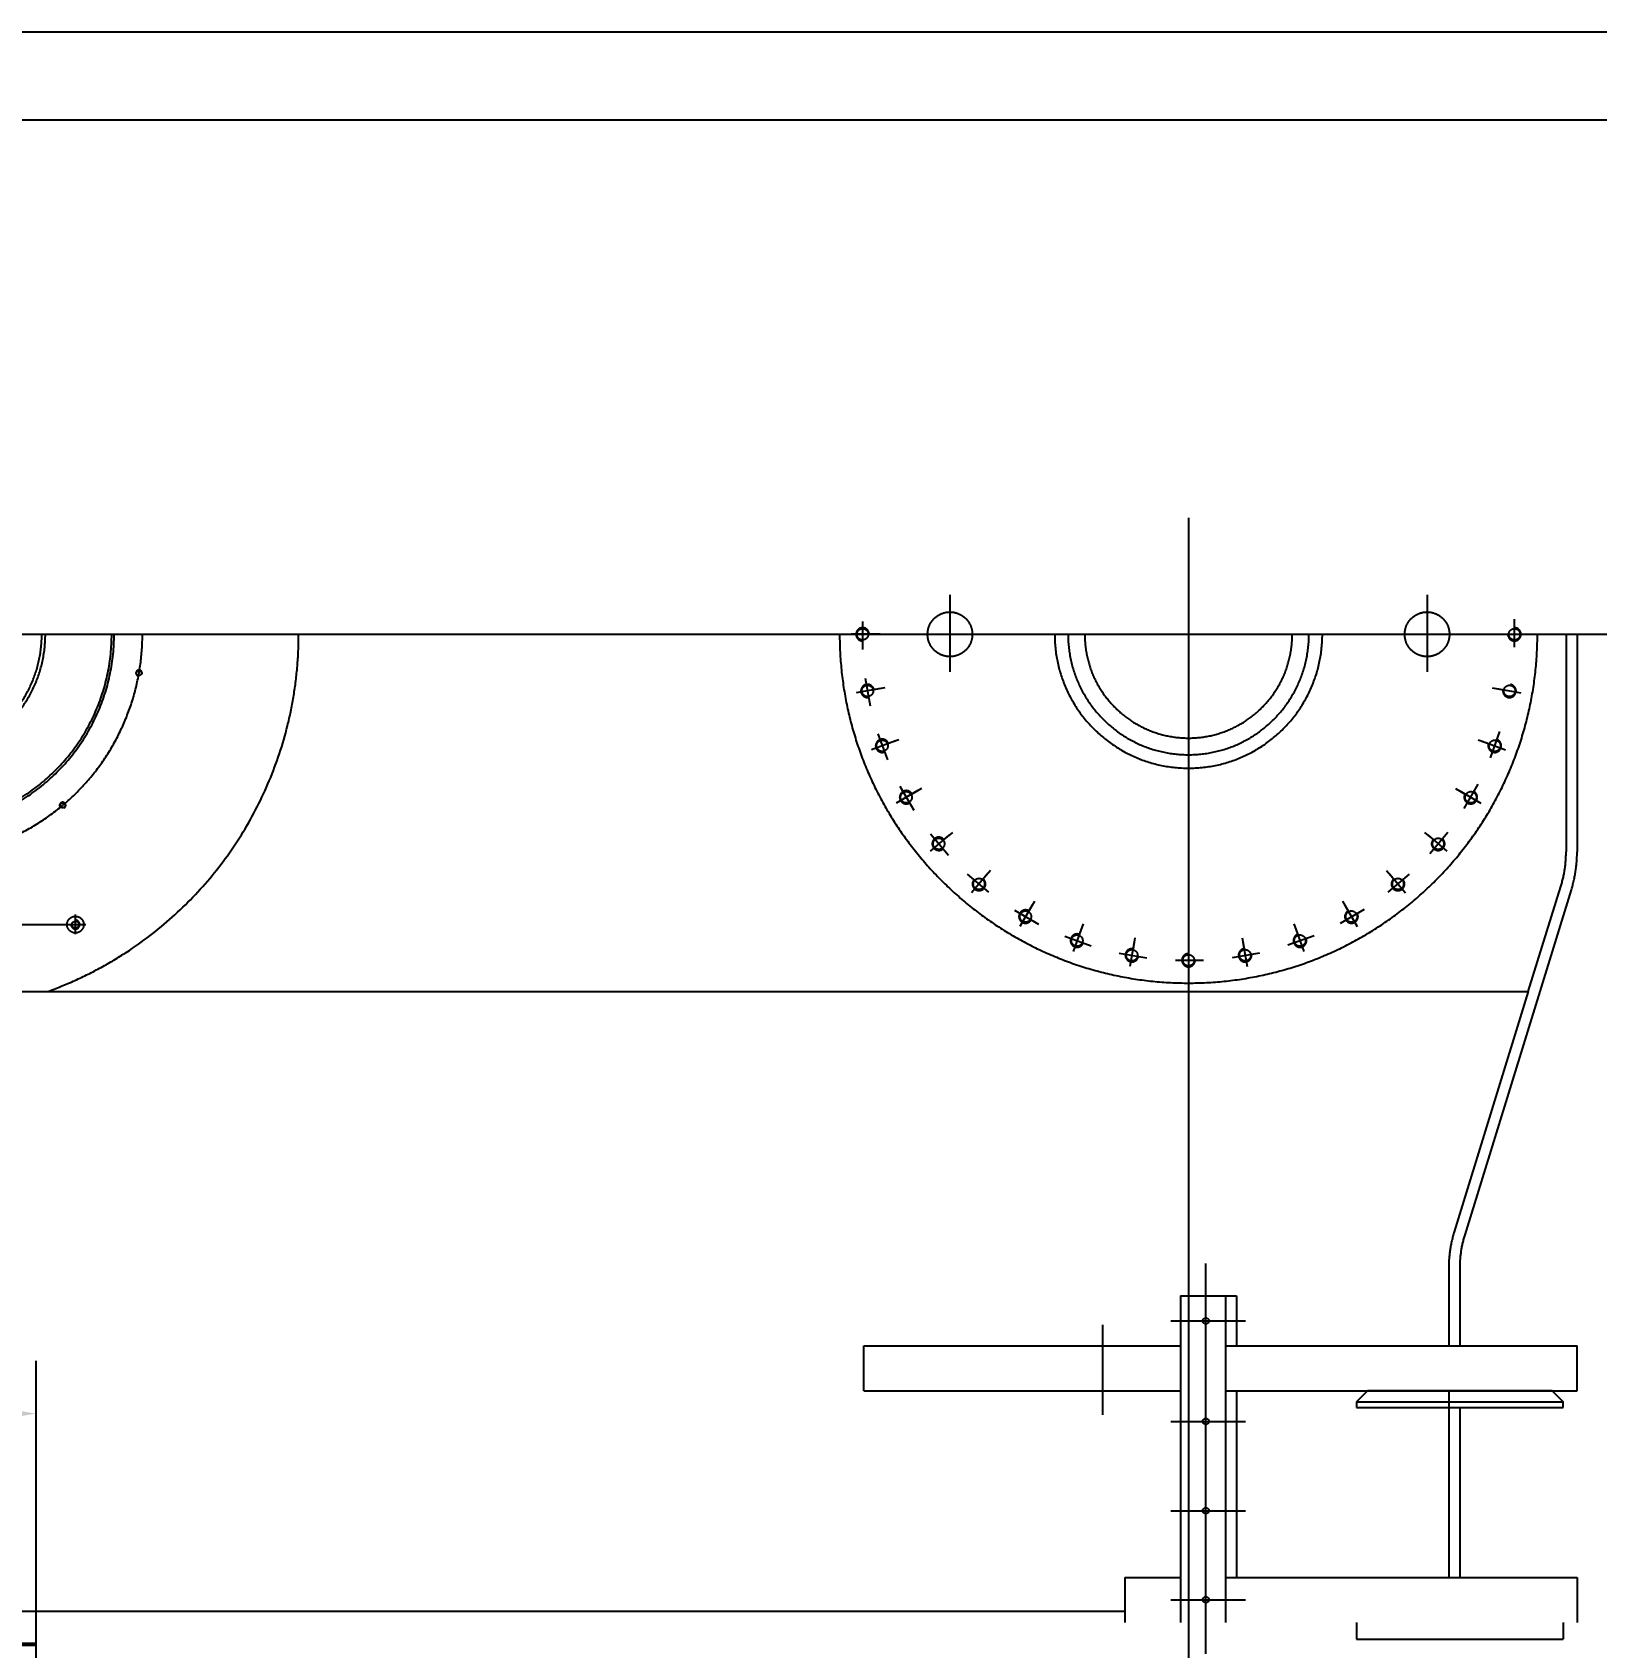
# Model space of a CAD drawing. Header units: millimetres. Extents: x 0 to 16800, y -462 to 11880.
# Drawn here: x 8196 to 11755, y 8205 to 11880 of the extents above; entities that cross this region are included whole.
import ezdxf

# ---------------------------------------------------------------- set-up
doc = ezdxf.new("R2010")
doc.units = ezdxf.units.MM
doc.header["$LTSCALE"] = 400
for name, pattern in [('F', [0.75, 0.5, -0.25]), ('G', [2, 1.25, -0.25, 0.25, -0.25]), ('K', [2.5, 1.25, -0.25, 0.25, -0.25, 0.25, -0.25])]:
    doc.linetypes.add(name, pattern=pattern)
for name, color, linetype in [('01', 7, 'Continuous'), ('02', 1, 'Continuous'), ('04', 2, 'F'), ('05', 142, 'G'), ('07', 6, 'K'), ('08', 1, 'Continuous')]:
    doc.layers.add(name, color=color, linetype=linetype)
doc.styles.get("Standard").update_dxf_attribs({"font": 'isocp', "width": 0.707, "bigfont": 'intecad.shx'})
doc.dimstyles.new('INTE', dxfattribs={"dimscale": 40, "dimtxt": 3.5, "dimasz": 3, "dimexe": 3, "dimexo": 0, "dimgap": 1, "dimtad": 1, "dimdec": 0, "dimdsep": 46, "dimtxsty": 'Standard', "dimcen": 0, "dimclrd": 1, "dimclre": 1, "dimclrt": 3, "dimaunit": 1, "dimadec": 0, "dimazin": 0, "dimtfac": 1, "dimtmove": 0, "dimatfit": 0, "dimfxl": 0, "dimarcsym": 0})

# ---------------------------------------------------------------- blocks, each defined once
blk = doc.blocks.new('ERW')
at = {"layer": '07', "color": 6, "linetype": 'K', "ltscale": 30}
for p, q in [((45076.2, 7005.2), (45076.2, 4392.4)), ((44533.4, 6829.7), (44533.4, 6655)), ((45619, 6829.7), (45619, 6655)), ((37169.7, 6740), (46124.7, 6740)), ((45935.2, 6740), (45935.2, 6245)), ((45960.2, 6740), (45960.2, 6245)), ((45947.1, 6158.8), (45704.5, 5374)), ((45849.2, 5927), (45923.2, 6166)), ((42543.7, 6057.7), (42543.7, 6102.7)), ((41927.6, 6079.6), (42567.6, 6079.6)), ((38302.2, 5927), (45849.2, 5927)), ((38302.2, 5927), (45849.2, 5927)), ((45849.2, 5927), (45680.6, 5380.5)), ((45115.6, 4420.8), (45115.6, 5308.7)), ((45668.2, 5298), (45668.2, 5122)), ((45693.2, 5299), (45693.2, 5121)), ((45058.2, 5235), (45058.2, 4492)), ((45058.2, 5235), (45160.2, 5235)), ((45160.2, 5235), (45160.2, 4492)), ((45160.2, 5235), (45185.2, 5235)), ((45185.2, 5235), (45185.2, 5121)), ((44880.6, 5168.7), (44880.6, 4963.9)), ((45036.2, 5177.9), (45206.1, 5177.9)), ((44337.2, 5121), (45058.2, 5121)), ((44337.2, 5019), (44337.2, 5121)), ((45160.2, 5121), (45960.2, 5121)), ((45960.2, 5019), (45960.2, 5121)), ((44337.2, 5019), (45058.2, 5019)), ((45160.2, 5019), (45960.2, 5019)), ((45185.2, 5019), (45185.2, 4594)), ((45483.2, 5019), (45458.2, 4994)), ((45903.2, 5019), (45483.2, 5019)), ((45668.2, 5017), (45668.2, 4594)), ((45903.2, 5019), (45928.2, 4994)), ((45458.2, 4994), (45928.2, 4994)), ((45458.2, 4994), (45458.2, 4981)), ((45458.2, 4981), (45928.2, 4981)), ((45693.2, 4981), (45693.2, 4594)), ((45928.2, 4981), (45928.2, 4994)), ((45036.2, 4949.3), (45206.1, 4949.3)), ((45036.2, 4746.1), (45206.1, 4746.1)), ((44931.2, 4594), (44931.2, 4492)), ((44931.2, 4594), (45058.2, 4594)), ((45160.2, 4594), (45960.2, 4594)), ((45960.2, 4594), (45960.2, 4492)), ((45036.2, 4543.6), (45206.1, 4543.6)), ((44931.2, 4517), (38302.2, 4517)), ((45458.2, 4492), (45458.2, 4454)), ((45928.2, 4492), (45928.2, 4454)), ((45458.2, 4454), (45928.2, 4454))]:
    blk.add_line(p, q, dxfattribs=at)
at = {"layer": '07', "color": 6, "linetype": 'K'}
for p, q in [((44334.7, 6769.2), (44334.7, 6705.8)), ((45817.7, 6710.8), (45817.7, 6774.2)), ((44364.8, 6740), (44308.5, 6740)), ((44374.9, 6740), (44344.9, 6740)), ((45777.4, 6740), (45807.4, 6740)), ((45787.5, 6740), (45843.8, 6740)), ((44375.6, 6616.5), (44320.2, 6606.7)), ((44340.9, 6640), (44351.9, 6577.6)), ((44385.5, 6618.2), (44356, 6613)), ((45766.8, 6618.2), (45796.3, 6613)), ((45776.7, 6616.5), (45832.2, 6606.7)), ((44369.4, 6513.9), (44391.1, 6454.3)), ((45763, 6458.9), (45784.6, 6518.6)), ((44407.7, 6496.7), (44354.8, 6477.5)), ((44417.2, 6500.2), (44389, 6489.9)), ((45735.2, 6500.2), (45763.3, 6489.9)), ((45744.6, 6496.7), (45797.5, 6477.5)), ((45703.7, 6344), (45735.4, 6398.9)), ((44460.1, 6384.3), (44411.3, 6356.2)), ((44419.4, 6394.6), (44451.1, 6339.6)), ((44468.8, 6389.4), (44442.9, 6374.4)), ((45683.5, 6389.4), (45709.5, 6374.4)), ((45692.2, 6384.3), (45741, 6356.2)), ((44489.4, 6285.8), (44530.1, 6237.2)), ((44539, 6289.2), (44516, 6270)), ((45613.4, 6289.2), (45636.4, 6270)), ((45625.4, 6241), (45666.2, 6289.6)), ((44531.2, 6282.8), (44488.1, 6246.6)), ((45621.1, 6282.8), (45664.2, 6246.6)), ((44621.9, 6153.2), (44573.3, 6194)), ((44618.9, 6195.1), (44582.7, 6151.9)), ((44625.4, 6202.8), (44606.1, 6179.8)), ((45526.9, 6202.8), (45546.2, 6179.8)), ((45530.4, 6153.2), (45579, 6194)), ((45533.4, 6195.1), (45569.6, 6151.9)), ((44680.1, 6112.5), (44735, 6080.7)), ((44720.5, 6124), (44692.3, 6075.2)), ((44725.5, 6132.7), (44710.5, 6106.7)), ((45421.6, 6083.2), (45476.5, 6115)), ((45426.8, 6132.7), (45441.8, 6106.7)), ((45431.8, 6124), (45460, 6075.2)), ((44832.9, 6071.5), (44813.6, 6018.6)), ((44836.3, 6081), (44826.1, 6052.8)), ((45316, 6081), (45326.3, 6052.8)), ((45319.5, 6071.5), (45338.7, 6018.6)), ((44795.1, 6053.2), (44854.7, 6031.5)), ((44952.6, 6039.5), (44942.9, 5984)), ((44954.4, 6049.4), (44949.2, 6019.8)), ((45076.2, 6038.7), (45076.2, 6008.7)), ((45076.2, 6028.6), (45076.2, 5972.3)), ((45197.9, 6049.4), (45203.2, 6019.8)), ((45199.7, 6039.5), (45209.5, 5984)), ((45302.3, 6033.2), (45361.9, 6054.9)), ((44918.6, 6014.9), (44981.1, 6003.8)), ((45046.9, 5998.5), (45110.4, 5998.5)), ((45176.1, 6004.7), (45238.6, 6015.7))]:
    blk.add_line(p, q, dxfattribs=at)
at = {"layer": '07', "color": 6, "linetype": 'K', "ltscale": 30}
for centre, radius in [((44533.4, 6740), 50.8), ((45619, 6740), 50.8), ((42688.5, 6651.8), 5.6), ((42514.7, 6350.9), 5.6), ((42543.7, 6079.6), 19), ((42543.7, 6079.6), 8), ((45115.6, 5177.9), 7), ((45115.6, 4949.3), 7), ((45115.6, 4746.1), 7), ((45115.6, 4543.6), 7)]:
    blk.add_circle(centre, radius, dxfattribs=at)
at = {"layer": '07', "color": 6, "linetype": 'K'}
for centre in [(44334.7, 6740), (45817.7, 6740), (44345.9, 6611.2), (45806.4, 6611.2), (44379.4, 6486.4), (45772.9, 6486.4), (44434, 6369.3), (45718.3, 6369.3), (44508.1, 6263.4), (45644.2, 6263.4), (44599.5, 6172), (45552.8, 6172), (44705.4, 6097.9), (45446.9, 6097.9), (44822.6, 6043.2), (45329.8, 6043.2), (44947.4, 6009.8), (45076.2, 5998.5), (45204.9, 6009.8)]:
    blk.add_circle(centre, 12.9, dxfattribs=at)
at = {"layer": '07', "color": 6, "linetype": 'K', "ltscale": 30}
for centre, radius, start, end in [((42188.2, 6740), 508, 179.9989, 0.0011), ((42188.2, 6740), 443.6, 180, 0), ((42188.2, 6740), 438.1, 180, 0), ((42188.2, 6740), 287.2, 180, 0), ((42188.2, 6740), 279, 180, 0), ((42188.2, 6740), 863.5, 289.6958, 0.0006), ((45076.2, 6740.4), 793.8, 180.0309, 359.9691), ((45076.2, 6740), 304.5, 180, 0), ((45076.2, 6740), 274, 180, 0), ((45076.2, 6740), 236, 180, 0), ((42688.5, 6651.8), 7, 340, 250), ((42514.7, 6350.9), 7, 300, 210), ((45668.2, 6245), 267, 342.7864, 0), ((45668.2, 6245), 292, 342.8183, 0), ((42543.7, 6079.6), 10, 189.9983, 99.9983), ((45948.2, 5298), 280, 162.8574, 180), ((45947.2, 5299), 254, 162.8183, 180)]:
    blk.add_arc(centre, radius, start, end, dxfattribs=at)
at = {"layer": '07', "color": 6, "linetype": 'K'}
for centre, start, end in [((44334.7, 6740), 0, 270.6603), ((45817.7, 6740), 180, 90.6603), ((44345.9, 6611.2), 10, 280.6603), ((45806.4, 6611.2), 170, 80.6603), ((44379.4, 6486.4), 20, 290.6603), ((45772.9, 6486.4), 160, 70.6603), ((44434, 6369.3), 30, 300.6603), ((45718.3, 6369.3), 150, 60.6603), ((44508.1, 6263.4), 40, 310.6603), ((45644.2, 6263.4), 140, 50.6603), ((44599.5, 6172), 139.3397, 50), ((45552.8, 6172), 130, 40.6603), ((44705.4, 6097.9), 60, 330.6603), ((45446.9, 6097.9), 120, 30.6603), ((44822.6, 6043.2), 70, 340.6603), ((45329.8, 6043.2), 110, 20.6603), ((44947.4, 6009.8), 80, 350.6603), ((45076.2, 5998.5), 90, 0.6603), ((45204.9, 6009.8), 100, 10.6603)]:
    blk.add_arc(centre, 15, start, end, dxfattribs=at)
blk = doc.blocks.new('*D145')
at = {"layer": '08', "color": 1, "lineweight": -2}
for p, q in [((6574.7, 8435.4), (6574.7, 8857.4)), ((8204.7, 8045.1), (8204.7, 8857.4)), ((8084.7, 8737.4), (6694.7, 8737.4))]:
    blk.add_line(p, q, dxfattribs=at)
at = {"layer": '08', "color": 1}
for points in [[(6694.7, 8757.4), (6694.7, 8717.4), (6574.7, 8737.4)], [(8084.7, 8757.4), (8084.7, 8717.4), (8204.7, 8737.4)]]:
    blk.add_solid(points, dxfattribs=at)
at = {"layer": 'Defpoints', "color": 0}
for p in [(6574.7, 8737.4), (6574.7, 8435.4), (8204.7, 8045.1)]:
    blk.add_point(p, dxfattribs=at)
at = {"layer": '08', "color": 3, "insert": (7389.7, 8847.4), "char_height": 140, "attachment_point": 5}
blk.add_mtext('1630', dxfattribs=at)
blk = doc.blocks.new('*U190')
at = {"layer": '01'}
blk.add_lwpolyline([(415, 292), (25, 292)], dxfattribs=at)
at = {"layer": '02'}
blk.add_lwpolyline([(420, 297), (0, 297)], dxfattribs=at)

msp = doc.modelspace()

# ---------------------------------------------------------------- linework, layer by layer
at = {"layer": '07', "color": 6, "linetype": 'K'}
for p, q in [((2750.6, 8210.4), (8204.7, 8210.4)), ((2750.9, 8215.4), (8204.7, 8215.4))]:
    msp.add_line(p, q, dxfattribs=at)

# ---------------------------------------------------------------- block references
at = {"layer": '04'}
msp.add_blockref('ERW', (-34249.5, 3770.4), dxfattribs=at)
at = {"layer": '05', "xscale": 40, "yscale": 40, "zscale": 40}
msp.add_blockref('*U190', (0, 0), dxfattribs=at)

# ---------------------------------------------------------------- dimensions: what is measured, and where the dimension line sits
at = {"layer": '08'}
dim = msp.add_linear_dim(base=(6574.7, 8737.4), p1=(8204.7, 8045.1), p2=(6574.7, 8435.4), dimstyle='INTE', dxfattribs=at)
dim.commit()
dim.dimension.update_dxf_attribs({"geometry": '*D145', "text_midpoint": (7389.7, 8847.4)})

doc.saveas('drawing.dxf')
